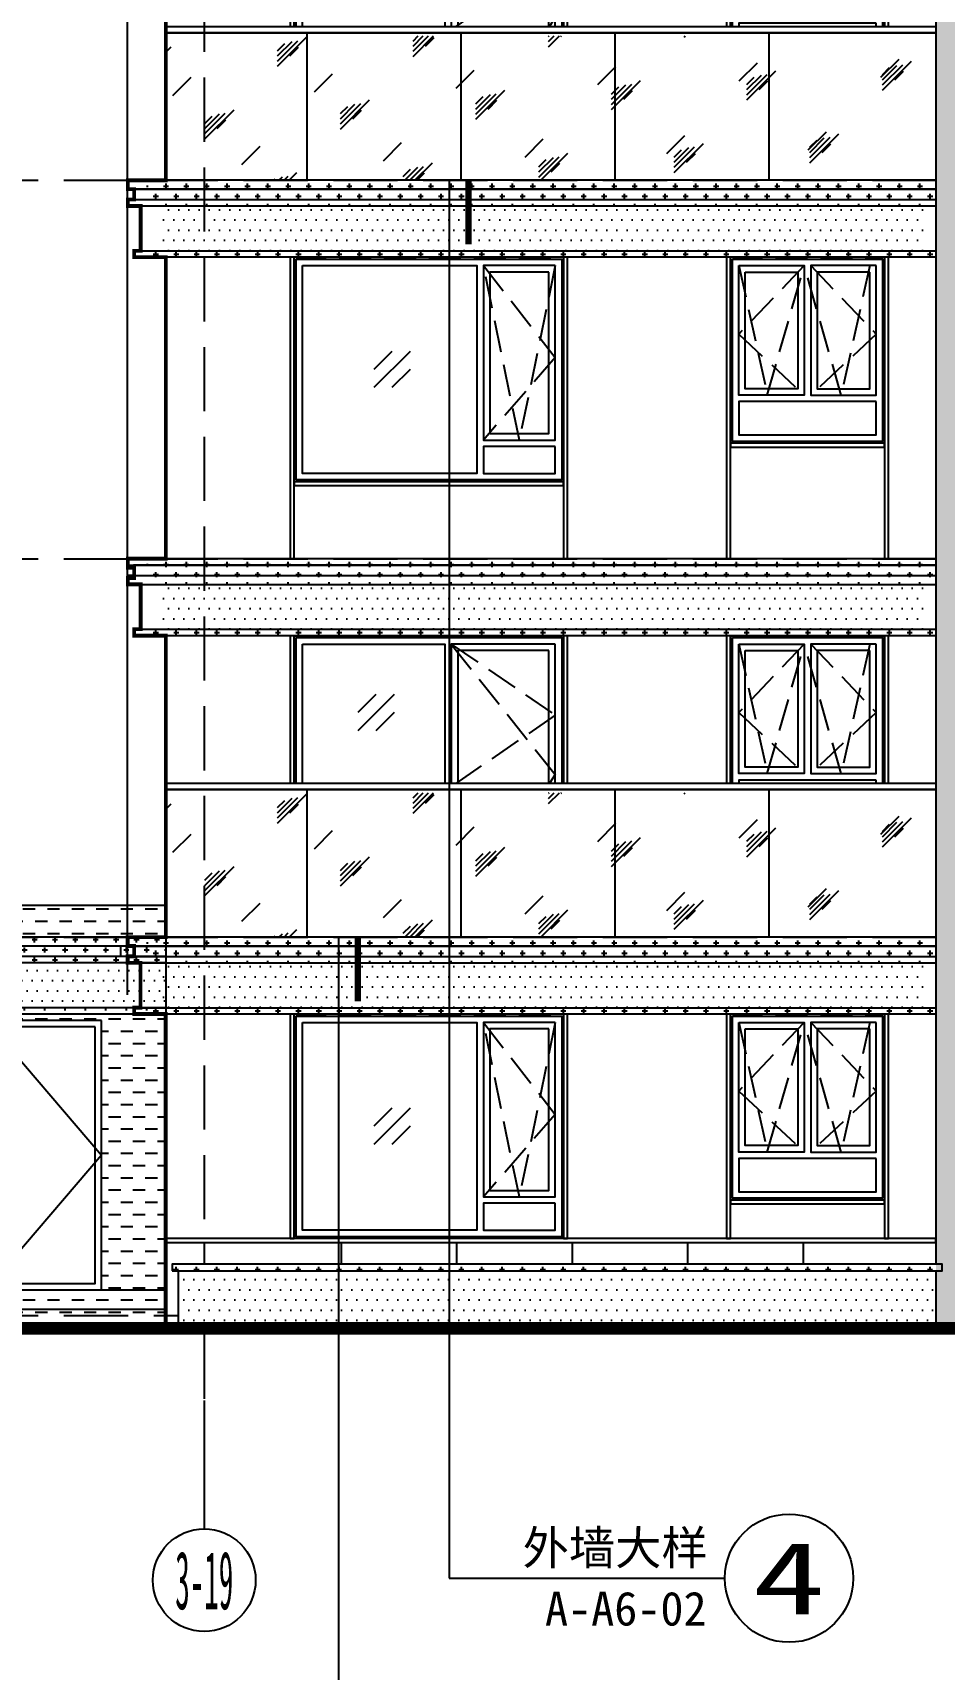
# Model space of a CAD drawing. Extents: x 646072 to 1012572, y -46617 to 16093.
# Drawn here: x 758552 to 765654, y -38309 to -25552 of the extents above; entities that cross this region are included whole.
import ezdxf
from ezdxf.enums import TextEntityAlignment as Align

# ---------------------------------------------------------------- set-up
doc = ezdxf.new("R2010")
doc.units = 0
doc.header["$LTSCALE"] = 1000
doc.header["$MEASUREMENT"] = 0
for name, pattern in [('3#楼-HZS$0$3#楼-HZS$0$__DASH', [0.35, 0.25, -0.1]), ('3#楼-HZS$0$3#楼-HZS$0$DASH', [0.35, 0.25, -0.1]), ('3#楼-HZS$0$DOTE', [2.42, 2, -0.2, 0.02, -0.2])]:
    doc.linetypes.add(name, pattern=pattern)
for name, color, linetype in [('3#楼-HZS$0$3#楼-HZS$0$00-立面灰色金属看线', 252, 'Continuous'), ('3#楼-HZS$0$3#楼-HZS$0$00-立面米色看线', 31, 'Continuous'), ('3#楼-HZS$0$3#楼-HZS$0$3#-轴号$0$A-ANNO-AXIS-CIRC', 3, 'Continuous'), ('3#楼-HZS$0$3#楼-HZS$0$3#-轴号$0$A-ANNO-AXIS-TEXT', 7, 'Continuous'), ('3#楼-HZS$0$3#楼-HZS$0$A-ANNO-SYMB', 3, 'Continuous'), ('3#楼-HZS$0$3#楼-HZS$0$A-DOOR', 51, 'Continuous'), ('3#楼-HZS$0$3#楼-HZS$0$A-LINE-浅灰色铝板幕墙-填充', 115, 'Continuous'), ('3#楼-HZS$0$3#楼-HZS$0$A-ROOF', 241, 'Continuous'), ('3#楼-HZS$0$3#楼-HZS$0$DOTE', 1, '3#楼-HZS$0$DOTE'), ('3#楼-HZS$0$3#楼-HZS$0$ELEV-WIND', 4, 'Continuous'), ('3#楼-HZS$0$3#楼-HZS$0$RAIL', 163, 'Continuous'), ('3#楼-HZS$0$3#楼-HZS$0$WINDOW', 4, 'Continuous'), ('3#楼-HZS$0$3#楼-HZS$0$填充-浅黄色铝板', 30, 'Continuous'), ('3#楼-HZS$0$3#楼-HZS$0$填充-深灰色涂料', 11, 'Continuous'), ('3#楼-HZS$0$3#楼-HZS$0$填充-玻璃', 150, 'Continuous'), ('3#楼-HZS$0$3#楼-HZS$0$轮廓', 255, 'Continuous'), ('3#楼-HZS$0$A-ANNO-INDX', 3, 'Continuous'), ('3#楼-HZS$0$A-ANNO-TEXT', 3, 'Continuous'), ('AXIS_TEXT', 7, 'Continuous')]:
    doc.layers.add(name, color=color, linetype=linetype)
doc.styles.add('3#楼-HZS$0$3#楼-HZS$0$3#-轴号$0$_TCH_AXIS', font='')
doc.styles.add('3#楼-HZS$0$_TCH_DIM', font='')
doc.styles.add('3#楼-HZS$0$_TCH_LABEL', font='')
doc.styles.add('COMPLEX', font='COMPLEX')
doc.styles.get('3#楼-HZS$0$3#楼-HZS$0$3#-轴号$0$_TCH_AXIS').set_extended_font_data('SimSun')
doc.styles.get('3#楼-HZS$0$_TCH_DIM').set_extended_font_data('SimSun')
doc.styles.get('3#楼-HZS$0$_TCH_LABEL').set_extended_font_data('SimSun')

# ---------------------------------------------------------------- blocks, each defined once
blk = doc.blocks.new('3#楼-HZS$0$3#楼-HZS$0$asfghs+jh')
at = {"layer": '3#楼-HZS$0$3#楼-HZS$0$00-立面米色看线', "color": 251}
blk.add_line((111326, -142205, 0), (111326, -162161, 0), dxfattribs=at)
blk = doc.blocks.new('3#楼-HZS$0$3#楼-HZS$0$jyhiuououpolip')
at = {"layer": '3#楼-HZS$0$3#楼-HZS$0$ELEV-WIND', "color": 8, "linetype": '3#楼-HZS$0$3#楼-HZS$0$__DASH'}
blk.add_lwpolyline([(28650, -97429), (30750, -97429), (30750, -99179), (28650, -99179)], close=True, dxfattribs=at)
at = {"layer": '3#楼-HZS$0$3#楼-HZS$0$ELEV-WIND'}
for points in [[(28665, -97444), (30735, -97444), (30735, -99164), (28665, -99164)], [(28715, -97494), (30075, -97494), (30075, -99114), (28715, -99114)], [(30685, -97494), (30125, -97494), (30125, -98854), (30685, -98854)], [(30635, -97544), (30175, -97544), (30175, -98804), (30635, -98804)], [(30685, -98904), (30125, -98904), (30125, -99114), (30685, -99114)]]:
    blk.add_lwpolyline(points, close=True, dxfattribs=at)
at = {"layer": '3#楼-HZS$0$3#楼-HZS$0$ELEV-WIND', "color": 8, "linetype": '3#楼-HZS$0$3#楼-HZS$0$DASH'}
for points in [[(30125, -97494), (30685, -98211), (30125, -98854)], [(30685, -97494), (30405, -98854), (30125, -97494)]]:
    blk.add_lwpolyline(points, dxfattribs=at)
blk = doc.blocks.new('3#楼-HZS$0$3#楼-HZS$0$ytrujuty')
at = {"layer": '3#楼-HZS$0$3#楼-HZS$0$ELEV-WIND', "color": 8, "linetype": '3#楼-HZS$0$3#楼-HZS$0$__DASH'}
blk.add_lwpolyline([(35150, -97429), (36350, -97429), (36350, -98879), (35150, -98879)], close=True, dxfattribs=at)
at = {"layer": '3#楼-HZS$0$3#楼-HZS$0$ELEV-WIND'}
for points in [[(35165, -97444), (36335, -97444), (36335, -98864), (35165, -98864)], [(35215, -97494), (35725, -97494), (35725, -98504), (35215, -98504)], [(35215, -97494), (35725, -97494), (35725, -98504), (35215, -98504)], [(35265, -97544), (35675, -97544), (35675, -98454), (35265, -98454)], [(36285, -97494), (35775, -97494), (35775, -98504), (36285, -98504)], [(36235, -97544), (35825, -97544), (35825, -98454), (36235, -98454)], [(36285, -98554), (35215, -98554), (35215, -98814), (36285, -98814)]]:
    blk.add_lwpolyline(points, close=True, dxfattribs=at)
at = {"layer": '3#楼-HZS$0$3#楼-HZS$0$ELEV-WIND', "color": 8, "linetype": '3#楼-HZS$0$3#楼-HZS$0$DASH'}
for points in [[(35725, -97494), (35215, -98029), (35725, -98504)], [(35215, -97494), (35437, -98504), (35725, -97494)], [(36235, -97494), (36013, -98504), (35725, -97494)], [(35775, -97494), (36285, -98029), (35775, -98504)]]:
    blk.add_lwpolyline(points, dxfattribs=at)
blk = doc.blocks.new('3#楼-HZS$0$3#楼-HZS$0$D+FG0J4+FG9KL0')
at = {"layer": '3#楼-HZS$0$3#楼-HZS$0$00-立面灰色金属看线', "elevation": 0}
blk.add_lwpolyline([(319465, 131486), (319465, 129136)], dxfattribs=at)
for points in [[(320435, 131486), (320435, 129136), (320465, 129136), (320465, 131486)], [(322565, 131486), (322565, 129136), (322595, 129136), (322595, 131486)], [(323835, 131486), (323835, 129136), (323865, 129136), (323865, 131486)], [(325065, 131486), (325065, 129136), (325095, 129136), (325095, 131486)], [(325065, 130036), (323865, 130036), (323865, 130006), (325065, 130006)], [(322565, 129736), (320465, 129736), (320465, 129706), (322565, 129706)]]:
    blk.add_lwpolyline(points, close=True, dxfattribs=at)
at = {"layer": '3#楼-HZS$0$3#楼-HZS$0$00-立面米色看线', "elevation": 0}
for points in [[(325465, 132086), (319165, 132086), (319165, 132016), (325465, 132016)], [(325465, 132086), (325465, 129136)], [(325465, 132016), (319215, 132016), (319215, 131936), (319165, 131936), (319165, 131886), (319265, 131886), (319265, 131536), (325465, 131536)], [(319215, 131936), (325465, 131936)], [(319265, 131886), (325465, 131886)], [(325465, 131486), (319215, 131486), (319215, 131536), (325465, 131536)]]:
    blk.add_lwpolyline(points, dxfattribs=at)
at = {"layer": '3#楼-HZS$0$3#楼-HZS$0$A-ANNO-SYMB'}
for name, p in [('3#楼-HZS$0$3#楼-HZS$0$jyhiuououpolip', (291815, 228915)), ('3#楼-HZS$0$3#楼-HZS$0$ytrujuty', (288715, 228915))]:
    blk.add_blockref(name, p, dxfattribs=at)
blk = doc.blocks.new('3#楼-HZS$0$3#楼-HZS$0$zdf+h+df6+ghfl8')
at = {"layer": '3#楼-HZS$0$3#楼-HZS$0$00-立面灰色金属看线', "elevation": 0}
blk.add_lwpolyline([(319465, 131486), (319465, 129136)], dxfattribs=at)
for points in [[(320435, 131486), (320435, 129736), (320465, 129736), (320465, 131486)], [(322565, 131486), (322565, 129736), (322595, 129736), (322595, 131486)], [(323835, 131486), (323835, 129736), (323865, 129736), (323865, 131486)], [(325065, 131486), (325065, 129736), (325095, 129736), (325095, 131486)], [(325065, 130036), (323865, 130036), (323865, 130006), (325065, 130006)], [(325465, 129736), (319465, 129736), (319465, 129706), (325465, 129706)]]:
    blk.add_lwpolyline(points, close=True, dxfattribs=at)
at = {"layer": '3#楼-HZS$0$3#楼-HZS$0$00-立面米色看线', "elevation": 0}
for points in [[(325465, 132086), (319165, 132086), (319165, 132016), (325465, 132016)], [(325465, 132086), (325465, 129136)], [(325465, 132016), (319215, 132016), (319215, 131936), (319165, 131936), (319165, 131886), (319265, 131886), (319265, 131536), (325465, 131536)], [(319215, 131936), (325465, 131936)], [(319265, 131886), (325465, 131886)], [(325465, 131486), (319215, 131486), (319215, 131536), (325465, 131536)]]:
    blk.add_lwpolyline(points, dxfattribs=at)
at = {"layer": '3#楼-HZS$0$3#楼-HZS$0$A-ANNO-SYMB'}
for name, p in [('3#楼-HZS$0$3#楼-HZS$0$jyhiuououpolip', (291815, 228915)), ('3#楼-HZS$0$3#楼-HZS$0$ytrujuty', (288715, 228915))]:
    blk.add_blockref(name, p, dxfattribs=at)
blk = doc.blocks.new('3#楼-HZS$0$3#楼-HZS$0$ASG1+DS9J40')
at = {"layer": '3#楼-HZS$0$3#楼-HZS$0$ELEV-WIND', "color": 8, "linetype": '3#楼-HZS$0$3#楼-HZS$0$__DASH'}
blk.add_lwpolyline([(28650, -97429), (30750, -97429), (30750, -99779), (28650, -99779)], close=True, dxfattribs=at)
at = {"layer": '3#楼-HZS$0$3#楼-HZS$0$ELEV-WIND'}
for points in [[(28665, -97444), (30735, -97444), (30735, -99764), (28665, -99764)], [(28715, -97494), (29825, -97494), (29825, -99714), (28715, -99714)], [(30685, -97494), (29875, -97494), (29875, -99764), (30685, -99764)], [(30635, -97544), (29925, -97544), (29925, -99714), (30635, -99714)]]:
    blk.add_lwpolyline(points, close=True, dxfattribs=at)
at = {"layer": '3#楼-HZS$0$3#楼-HZS$0$ELEV-WIND', "color": 8, "linetype": '3#楼-HZS$0$3#楼-HZS$0$DASH'}
for points in [[(29875, -97494), (30685, -98511), (29875, -99764)], [(29875, -97494), (30685, -98049), (29875, -98604)]]:
    blk.add_lwpolyline(points, dxfattribs=at)
blk = doc.blocks.new('3#楼-HZS$0$3#楼-HZS$0$AZSFG+5D04J')
blk.add_wipeout([(29450, -144061), (35450, -144061), (35450, -144111), (35450, -144111), (35450, -145261), (29450, -145261), (29450, -144111), (29450, -144111)]).dxf.layer = '3#楼-HZS$0$3#楼-HZS$0$A-ANNO-SYMB'
at = {"layer": '3#楼-HZS$0$3#楼-HZS$0$RAIL'}
blk.add_lwpolyline([(29450, -144061), (35450, -144061), (35450, -144111), (29450, -144111)], close=True, dxfattribs=at)
at = {"layer": '3#楼-HZS$0$3#楼-HZS$0$WINDOW'}
blk.add_lwpolyline([(29450, -144111), (35450, -144111), (35450, -145261), (29450, -145261)], close=True, dxfattribs=at)
at = {"layer": '3#楼-HZS$0$3#楼-HZS$0$WINDOW', "elevation": 0}
for points in [[(30550, -144111), (30550, -145261)], [(31750, -144111), (31750, -145261)]]:
    blk.add_lwpolyline(points, dxfattribs=at)
at = {"layer": '3#楼-HZS$0$3#楼-HZS$0$WINDOW'}
for points in [[(32950, -144111), (32950, -145261)], [(34150, -144111), (34150, -145261)], [(35450, -144111), (35450, -145261)]]:
    blk.add_lwpolyline(points, dxfattribs=at)
blk = doc.blocks.new('3#楼-HZS$0$3#楼-HZS$0$D+F9J4+GF9L0')
at = {"layer": '3#楼-HZS$0$3#楼-HZS$0$00-立面灰色金属看线', "elevation": 0}
blk.add_lwpolyline([(319465, 128536), (319465, 126186)], dxfattribs=at)
for points in [[(320435, 128536), (320435, 126186), (320465, 126186), (320465, 128536)], [(322565, 128536), (322565, 126186), (322595, 126186), (322595, 128536)], [(323835, 128536), (323835, 126186), (323865, 126186), (323865, 128536)], [(325065, 128536), (325065, 126186), (325095, 126186), (325095, 128536)], [(325065, 127086), (323865, 127086), (323865, 127056), (325065, 127056)], [(322565, 126786), (320465, 126786), (320465, 126756), (322565, 126756)]]:
    blk.add_lwpolyline(points, close=True, dxfattribs=at)
at = {"layer": '3#楼-HZS$0$3#楼-HZS$0$00-立面米色看线', "elevation": 0}
for points in [[(325465, 129136), (319165, 129136), (319165, 129086), (325465, 129086)], [(325465, 129136), (325465, 126186)], [(325465, 129086), (319215, 129086), (319215, 129006), (319165, 129006), (319165, 128936), (319265, 128936), (319265, 128586), (325465, 128586)], [(319215, 129006), (325465, 129006)], [(319265, 128936), (325465, 128936)], [(325465, 128536), (319215, 128536), (319215, 128586), (325465, 128586)]]:
    blk.add_lwpolyline(points, dxfattribs=at)
at = {"layer": '3#楼-HZS$0$3#楼-HZS$0$A-ANNO-SYMB'}
for name, p in [('3#楼-HZS$0$3#楼-HZS$0$ASG1+DS9J40', (291815, 225965, 0)), ('3#楼-HZS$0$3#楼-HZS$0$ytrujuty', (288715, 225965, 0))]:
    blk.add_blockref(name, p, dxfattribs=at)
blk.add_blockref('3#楼-HZS$0$3#楼-HZS$0$AZSFG+5D04J', (290015, 271447, 0), dxfattribs=at)
blk = doc.blocks.new('3#楼-HZS$0$3#楼-HZS$0$dfh+j504+gfj7l9+j740')
at = {"layer": '3#楼-HZS$0$3#楼-HZS$0$00-立面米色看线', "elevation": 0}
for points in [[(785684, -40100), (780534, -40100)], [(780534, -40170), (780534, -40100)], [(785684, -40170), (780534, -40170)], [(780584, -40250), (780584, -40170)], [(783784, -40170), (783784, -40100)], [(783834, -40250), (783834, -40170)], [(785334, -40250), (785334, -40170)], [(785384, -40170), (785384, -40100)], [(785684, -40250), (780534, -40250)], [(780534, -40250), (780534, -40300)], [(785684, -40300), (780534, -40300)], [(780634, -40300), (780634, -40650)], [(783784, -40300), (783784, -40250)], [(785384, -40300), (785384, -40250)], [(785684, -40650), (780584, -40650)], [(780584, -40700), (780584, -40650)], [(785684, -40700), (780584, -40700)]]:
    blk.add_lwpolyline(points, dxfattribs=at)
at = {"layer": '3#楼-HZS$0$3#楼-HZS$0$A-DOOR'}
for p, q in [((781734, -40750), (781734, -41950)), ((783984, -40750), (783984, -42850)), ((784284, -40750), (784284, -42850))]:
    blk.add_line(p, q, dxfattribs=at)
for points in [[(782484, -40750), (780984, -40750), (780984, -41950), (782484, -41950)], [(780984, -40750), (781734, -40750), (781734, -41950), (780984, -41950)], [(781034, -40800), (781684, -40800), (781684, -41900), (781034, -41900)], [(781734, -40750), (782484, -40750), (782484, -41950), (781734, -41950)], [(781784, -40800), (782434, -40800), (782434, -41900), (781784, -41900)], [(783784, -40750), (782784, -40750), (782784, -41950), (783784, -41950)], [(783734, -40800), (782834, -40800), (782834, -41900), (783734, -41900)], [(785184, -40750), (783984, -40750), (783984, -42850), (785184, -42850)], [(784284, -42850), (783984, -42850), (783984, -40750), (784284, -40750)], [(784234, -42800), (784034, -42800), (784034, -40800), (784234, -40800)], [(785184, -40750), (784284, -40750), (784284, -42850), (785184, -42850)], [(785134, -40800), (784334, -40800), (784334, -42800), (785134, -42800)]]:
    blk.add_lwpolyline(points, close=True, dxfattribs=at)
at = {"layer": '3#楼-HZS$0$3#楼-HZS$0$A-ROOF'}
for p, q in [((780684, -39850), (780684, -40100)), ((780684, -39850), (785684, -39850)), ((785684, -39850), (785684, -43150)), ((780684, -40700), (780684, -43150)), ((782484, -42850), (785684, -42850)), ((782484, -43000), (785684, -43000)), ((780684, -43150), (785684, -43150))]:
    blk.add_line(p, q, dxfattribs=at)
for points in [[(781734, -40750), (780984, -41350), (781734, -41950)], [(781734, -40750), (782484, -41350), (781734, -41950)], [(783784, -40750), (782784, -41350), (783784, -41950)], [(784284, -40750), (783984, -41800), (784284, -42850)], [(784284, -40750), (785184, -41800), (784284, -42850)], [(782484, -42850), (782484, -43150)]]:
    blk.add_lwpolyline(points, dxfattribs=at)
blk = doc.blocks.new('3#楼-HZS$0$3#楼-HZS$0$asfg+10j+4')
at = {"layer": '3#楼-HZS$0$3#楼-HZS$0$A-LINE-浅灰色铝板幕墙-填充'}
h = blk.add_hatch(dxfattribs=at)
h.set_pattern_fill('DOTS', color=256, scale=50)
h.set_pattern_definition([(0, (0, 0), (39.6875, 79.375), [0, -79.375])])
h.paths.add_polyline_path([(762156, -35503), (767206, -35503), (767206, -35153), (762156, -35153)])
at = {"layer": '3#楼-HZS$0$3#楼-HZS$0$填充-浅黄色铝板'}
h = blk.add_hatch(dxfattribs=at)
h.set_pattern_fill('CROSS', color=30, scale=50)
h.set_pattern_definition([(0, (0, 0), (79.375, 79.375), [39.6875, -119.0625]), (90, (19.84, -19.84), (-79.375, 79.375), [39.6875, -119.0625])])
h.paths.add_polyline_path([(767306, -35153), (767306, -35103), (767256, -35103), (767256, -35023), (767306, -35023), (767306, -34953), (762156, -34953), (762156, -35153)])
h = blk.add_hatch(dxfattribs=at)
h.set_pattern_fill('CROSS', color=30, scale=50)
h.set_pattern_definition([(0, (0, 25), (79.375, 79.375), [39.6875, -119.0625]), (90, (19.84, 5.16), (-79.375, 79.375), [39.6875, -119.0625])])
h.paths.add_polyline_path([(762156, -35553), (767256, -35553), (767256, -35503), (762156, -35503)])
at = {"layer": '3#楼-HZS$0$3#楼-HZS$0$填充-深灰色涂料'}
h = blk.add_hatch(dxfattribs=at)
h.set_pattern_fill('DASH', color=11, scale=100)
h.set_pattern_definition([(0, (0, 0), (95.25, 95.25), [95.25, -95.25])])
h.paths.add_polyline_path([(767156, -34703), (762156, -34703), (762156, -34953), (767156, -34953)])
h.paths.add_polyline_path([(767156, -38003), (762156, -38003), (762156, -35553), (767156, -35553)])
h.paths.add_polyline_path([(765356, -35603), (766856, -35603), (766856, -36803), (765356, -36803)], flags=16)
h.paths.add_polyline_path([(764056, -36803), (765056, -36803), (765056, -35603), (764056, -35603)], flags=16)
h.paths.add_polyline_path([(762656, -35603), (763856, -35603), (763856, -37703), (762656, -37703)], flags=16)
blk = doc.blocks.new('3#楼-HZS$0$3#楼-HZS$0$D+F904HK9H')
at = {"layer": '3#楼-HZS$0$3#楼-HZS$0$轮廓', "const_width": 30, "elevation": 0}
blk.add_lwpolyline([(784204, -26703), (784204, -29053), (783908, -29053), (783908, -29123), (783958, -29123), (783958, -29203), (783908, -29203), (783908, -29253), (784008, -29253), (784008, -29603), (783958, -29603), (783958, -29653), (784204, -29653), (784204, -32003), (783908, -32003), (783908, -32073), (783958, -32073), (783958, -32153), (783908, -32153), (783908, -32203), (784008, -32203), (784008, -32553), (783958, -32553), (783958, -32603), (784204, -32603), (784204, -34953), (783907, -34953), (783907, -35023), (783957, -35023), (783957, -35103), (783907, -35103), (783907, -35153), (784007, -35153), (784007, -35503), (783957, -35503), (783957, -35553), (784203, -35553), (784203, -38003)], dxfattribs=at)
blk = doc.blocks.new('3#楼-HZS$0$3#楼-HZS$0$as+dg04d+s0hj')
for points in [[(27825, -89693), (27824, -89863), (27574, -89863), (27574, -89913), (27624, -89913), (27624, -90363), (33524, -90363), (33524, -89913), (33574, -89913), (33574, -89863), (33525, -89863), (33525, -89693)], [(34624, -89863), (33925, -89863), (33874, -89863), (33874, -89913), (33924, -89913), (33924, -90363), (36075, -90363), (36075, -89863)]]:
    blk.add_wipeout(points).translate(0, 0, 0)
at = {"layer": '3#楼-HZS$0$3#楼-HZS$0$00-立面米色看线'}
for points in [[(33874, -89913), (36074, -89913), (36074, -89863), (33874, -89863)], [(36074, -90363), (36074, -89913), (33924, -89913), (33924, -90363)]]:
    blk.add_lwpolyline(points, close=True, dxfattribs=at)
blk.add_wipeout([(27825, -89693), (27825, -89863), (33525, -89863), (33525, -89693)]).translate(0, 0, 0)
at = {"layer": '3#楼-HZS$0$3#楼-HZS$0$00-立面米色看线', "color": 4, "elevation": 0}
blk.add_lwpolyline([(27825, -89693), (33524, -89693), (33524, -89863), (27825, -89863)], close=True, dxfattribs=at)
for points in [[(28890, -89693), (28890, -89863)], [(29790, -89693), (29790, -89863)], [(30690, -89693), (30690, -89863)], [(31590, -89693), (31590, -89863)], [(32490, -89693), (32490, -89863)]]:
    blk.add_lwpolyline(points, dxfattribs=at)
at = {"layer": '3#楼-HZS$0$3#楼-HZS$0$00-立面米色看线', "elevation": 0}
for points in [[(27574, -89913), (33574, -89913), (33574, -89863), (27574, -89863)], [(27624, -90363), (27624, -89913), (33524, -89913), (33524, -90363)]]:
    blk.add_lwpolyline(points, close=True, dxfattribs=at)
blk = doc.blocks.new('3#楼-HZS$0$3#楼-HZS$0$d+fgj4+fghk7+9')
at = {"color": 8, "elevation": 0}
for points in [[(785965, -30387), (785824, -30528)], [(786107, -30387), (785824, -30669)], [(786107, -30528), (785965, -30669)], [(785840, -33062), (785699, -33203)], [(785982, -33062), (785699, -33344)], [(785982, -33203), (785840, -33344)], [(785965, -36287), (785824, -36428)], [(786107, -36287), (785824, -36569)], [(786107, -36428), (785965, -36569)]]:
    blk.add_lwpolyline(points, dxfattribs=at)
blk = doc.blocks.new('3#楼-HZS$0$3#楼-HZS$0$+d9f0j4+9gf7k0')
at = {"layer": '3#楼-HZS$0$3#楼-HZS$0$A-LINE-浅灰色铝板幕墙-填充'}
h = blk.add_hatch(dxfattribs=at)
h.set_pattern_fill('DOTS', color=256, scale=50)
h.set_pattern_definition([(0, (245300.04, -68444.77), (39.6875, 79.375), [0, -79.375])])
h.paths.add_polyline_path([(806368, 44822), (812318, 44822), (812318, 45172), (806368, 45172)])
h = blk.add_hatch(dxfattribs=at)
h.set_pattern_fill('DOTS', color=256, scale=50)
h.set_pattern_definition([(0, (245300.04, -71394.77), (39.6875, 79.375), [0, -79.375])])
h.paths.add_polyline_path([(806368, 41872), (812318, 41872), (812318, 42222), (806368, 42222)])
h = blk.add_hatch(dxfattribs=at)
h.set_pattern_fill('DOTS', color=256, scale=50)
h.set_pattern_definition([(0, (245300.04, -74344.77), (39.6875, 79.375), [0, -79.375])])
h.paths.add_polyline_path([(806368, 38922), (812318, 38922), (812318, 39272), (806368, 39272)])
h = blk.add_hatch(dxfattribs=at)
h.set_pattern_fill('DOTS', color=256, scale=50)
h.set_pattern_definition([(0, (14714.645, 74424.985), (39.6875, 79.375), [0, -79.375])])
h.paths.add_polyline_path([(806518, 36472), (812418, 36472), (812418, 36872), (806518, 36872)])
at = {"layer": '3#楼-HZS$0$3#楼-HZS$0$填充-浅黄色铝板'}
h = blk.add_hatch(dxfattribs=at)
h.set_pattern_fill('CROSS', color=256, scale=50)
h.set_pattern_definition([(0, (247800.04, -92311.286), (79.375, 79.375), [39.6875, -119.0625]), (90, (247819.88, -92331.13), (-79.375, 79.375), [39.6875, -119.0625])])
h.paths.add_polyline_path([(812418, 64222), (812818, 64222), (812818, 36472), (812418, 36472)])
h = blk.add_hatch(dxfattribs=at)
h.set_pattern_fill('CROSS', color=256, scale=50)
h.set_pattern_definition([(0, (245300.04, -110011.286), (79.375, 79.375), [39.6875, -119.0625]), (90, (245319.88, -110031.13), (-79.375, 79.375), [39.6875, -119.0625])])
h.paths.add_polyline_path([(806268, 45172), (812418, 45172), (812418, 45372), (806268, 45372), (806268, 45302), (806318, 45302), (806318, 45222), (806268, 45222)])
h = blk.add_hatch(dxfattribs=at)
h.set_pattern_fill('CROSS', color=256, scale=50)
h.set_pattern_definition([(0, (245300.04, -109986.286), (79.375, 79.375), [39.6875, -119.0625]), (90, (245319.88, -110006.13), (-79.375, 79.375), [39.6875, -119.0625])])
h.paths.add_polyline_path([(806318, 44772), (812418, 44772), (812418, 44822), (806318, 44822)])
h = blk.add_hatch(dxfattribs=at)
h.set_pattern_fill('CROSS', color=256, scale=50)
h.set_pattern_definition([(0, (245300.04, -112961.286), (79.375, 79.375), [39.6875, -119.0625]), (90, (245319.88, -112981.13), (-79.375, 79.375), [39.6875, -119.0625])])
h.paths.add_polyline_path([(806268, 42222), (812418, 42222), (812418, 42422), (806268, 42422), (806268, 42352), (806318, 42352), (806318, 42272), (806268, 42272)])
h = blk.add_hatch(dxfattribs=at)
h.set_pattern_fill('CROSS', color=256, scale=50)
h.set_pattern_definition([(0, (245300.04, -112936.286), (79.375, 79.375), [39.6875, -119.0625]), (90, (245319.88, -112956.13), (-79.375, 79.375), [39.6875, -119.0625])])
h.paths.add_polyline_path([(806318, 41822), (812418, 41822), (812418, 41872), (806318, 41872)])
h = blk.add_hatch(dxfattribs=at)
h.set_pattern_fill('CROSS', color=256, scale=50)
h.set_pattern_definition([(0, (245300.04, -115911.286), (79.375, 79.375), [39.6875, -119.0625]), (90, (245319.88, -115931.13), (-79.375, 79.375), [39.6875, -119.0625])])
h.paths.add_polyline_path([(806268, 39272), (812418, 39272), (812418, 39472), (806268, 39472), (806268, 39402), (806318, 39402), (806318, 39322), (806268, 39322)])
h = blk.add_hatch(dxfattribs=at)
h.set_pattern_fill('CROSS', color=256, scale=50)
h.set_pattern_definition([(0, (245300.04, -115886.286), (79.375, 79.375), [39.6875, -119.0625]), (90, (245319.88, -115906.13), (-79.375, 79.375), [39.6875, -119.0625])])
h.paths.add_polyline_path([(806318, 38872), (812418, 38872), (812418, 38922), (806318, 38922)])
h = blk.add_hatch(dxfattribs=at)
h.set_pattern_fill('CROSS', color=256, scale=50)
h.set_pattern_definition([(0, (14714.645, 74424.985), (79.375, 79.375), [39.6875, -119.0625]), (90, (14734.49, 74405.14), (-79.375, 79.375), [39.6875, -119.0625])])
h.paths.add_polyline_path([(806468, 36922), (812468, 36922), (812468, 36872), (806468, 36872)])
at = {"layer": '3#楼-HZS$0$3#楼-HZS$0$填充-玻璃'}
h = blk.add_hatch(dxfattribs=at)
h.set_pattern_fill('玻璃1', color=256, scale=100)
h.set_pattern_definition([(45, (518868.4, -85127), (-489.8836, 489.8836), [224, -576]), (45, (518964.4, -85087), (-489.8836, 489.8836), [96, -704]), (45, (518868.4, -85087), (-489.8836, 489.8836), [160, -640]), (45, (518916.4, -85127), (537.4012, -537.4012), [200, -600]), (45, (518868.4, -85167), (-489.8836, 489.8836), [320, -480]), (45, (518868.4, -85047), (-489.8836, 489.8836), [80, -720])])
h.paths.add_polyline_path([(806418, 46497), (812318, 46497), (812318, 45372), (806418, 45372)])
h = blk.add_hatch(dxfattribs=at)
h.set_pattern_fill('玻璃1', color=256, scale=100)
h.set_pattern_definition([(45, (518868.4, -91027), (-489.8836, 489.8836), [224, -576]), (45, (518964.4, -90987), (-489.8836, 489.8836), [96, -704]), (45, (518868.4, -90987), (-489.8836, 489.8836), [160, -640]), (45, (518916.4, -91027), (537.4012, -537.4012), [200, -600]), (45, (518868.4, -91067), (-489.8836, 489.8836), [320, -480]), (45, (518868.4, -90947), (-489.8836, 489.8836), [80, -720])])
h.paths.add_polyline_path([(806418, 40597), (812318, 40597), (812318, 39472), (806418, 39472)])
blk = doc.blocks.new('_AXISO')
blk.add_circle((0, 0), 0.5)
at = {"layer": 'AXIS_TEXT', "style": 'COMPLEX', "width": 1.041667}
blk.add_attdef('A', text='', height=0.56, dxfattribs=at).set_placement((-0.25, -0.28), (0.25, -0.28), align=Align.FIT)

msp = doc.modelspace()

# ---------------------------------------------------------------- linework, layer by layer
at = {"layer": '3#楼-HZS$0$3#楼-HZS$0$3#-轴号$0$A-ANNO-AXIS-CIRC'}
msp.add_line((759888.5, -36215.3), (759888.5, -37215.3), dxfattribs=at)
at = {"layer": '3#楼-HZS$0$3#楼-HZS$0$DOTE', "linetype": '3#楼-HZS$0$3#楼-HZS$0$__DASH', "ltscale": 2}
for p, q in [((746894.8, -26701.8), (812394.8, -26701.8)), ((746894.8, -29651.8), (812394.8, -29651.8)), ((746894.8, -32601.8), (812394.8, -32601.8)), ((746894.8, -35551.8), (812394.8, -35551.8))]:
    msp.add_line(p, q, dxfattribs=at)
at = {"layer": '3#楼-HZS$0$A-ANNO-INDX', "color": 1}
msp.add_line((761796.6, -37599.2), (763944.6, -37599.2), dxfattribs=at)
msp.add_circle((764444.6, -37599.2), 500, dxfattribs=at)

# ---------------------------------------------------------------- block references
for name, p in [('3#楼-HZS$0$3#楼-HZS$0$D+FG0J4+FG9KL0', (440123.2, -158788.1, 0)), ('3#楼-HZS$0$3#楼-HZS$0$zdf+h+df6+ghfl8', (440123.2, -164688.1, 0))]:
    msp.add_blockref(name, p)
at = {"layer": '3#楼-HZS$0$3#楼-HZS$0$3#-轴号$0$A-ANNO-AXIS-CIRC'}
ref = msp.add_blockref('_AXISO', (759888.5, -37615.3), dxfattribs=dict(at, xscale=800, yscale=800, zscale=800))
ref.add_attrib('A', '3-19', dxfattribs={"layer": '3#楼-HZS$0$3#楼-HZS$0$3#-轴号$0$A-ANNO-AXIS-TEXT', "height": 452.55, "style": '3#楼-HZS$0$3#楼-HZS$0$3#-轴号$0$_TCH_AXIS', "width": 0.349609}).set_placement((759662.2, -37841.6), (760114.7, -37841.6), align=Align.FIT)
at = {"layer": '3#楼-HZS$0$3#楼-HZS$0$A-ANNO-SYMB', "xscale": -1}
msp.add_blockref('3#楼-HZS$0$3#楼-HZS$0$asfghs+jh', (870614, 129109.3, 0), dxfattribs=at)

# ---------------------------------------------------------------- texts
at = {"layer": '3#楼-HZS$0$A-ANNO-TEXT', "color": 7, "style": '3#楼-HZS$0$_TCH_DIM'}
for s, p in [('外墙大样', (762368.7, -37494.2)), ('A-A6-02', (762542.9, -37968.5))]:
    msp.add_text(s, height=264.35, dxfattribs=at).set_placement(p)
at = {"layer": '3#楼-HZS$0$A-ANNO-TEXT', "color": 7, "style": '3#楼-HZS$0$_TCH_LABEL', "width": 1.398438}
msp.add_text('4', height=565.7, dxfattribs=at).set_placement((764161.7, -37882), (764727.4, -37882), align=Align.FIT)

# ---------------------------------------------------------------- next in the draw order: block references
for p in [(440123.2, -152888.1, 0), (440123.2, -158788.1, 0)]:
    msp.add_blockref('3#楼-HZS$0$3#楼-HZS$0$D+F9J4+GF9L0', p)

# ---------------------------------------------------------------- next in the draw order: linework, layer by layer
at = {"layer": '3#楼-HZS$0$3#楼-HZS$0$DOTE', "linetype": '3#楼-HZS$0$3#楼-HZS$0$__DASH', "ltscale": 2}
msp.add_line((759888.5, -2101.8), (759888.5, -37215.3), dxfattribs=at)
at = {"layer": '3#楼-HZS$0$A-ANNO-INDX', "color": 1, "const_width": 50}
for points in [[(761946.6, -26701.8), (761946.6, -27201.8)], [(761085.2, -32601.8), (761085.2, -33101.8)]]:
    msp.add_lwpolyline(points, dxfattribs=at)

# ---------------------------------------------------------------- next in the draw order: block references
for name, p in [('3#楼-HZS$0$3#楼-HZS$0$D+F904HK9H', (-24615.2, 2351.2, 0)), ('3#楼-HZS$0$3#楼-HZS$0$d+fgj4+fghk7+9', (-24615.2, 2351.2, 0)), ('3#楼-HZS$0$3#楼-HZS$0$dfh+j504+gfj7l9+j740', (-26095.7, 7498.1, 0))]:
    msp.add_blockref(name, p)
at = {"xscale": -1}
msp.add_blockref('3#楼-HZS$0$3#楼-HZS$0$asfg+10j+4', (1521744.4, 2351.2, 0), dxfattribs=at)

# ---------------------------------------------------------------- next in the draw order: block references
at = {"layer": '3#楼-HZS$0$3#楼-HZS$0$A-ANNO-SYMB'}
msp.add_blockref('3#楼-HZS$0$3#楼-HZS$0$as+dg04d+s0hj', (732064.1, 54710.9, 0), dxfattribs=at)

# ---------------------------------------------------------------- next in the draw order: linework, layer by layer
at = {"const_width": 100, "elevation": 0}
msp.add_lwpolyline([(754549.3, -35651.8), (803954.3, -35651.8)], dxfattribs=at)
at = {"layer": '3#楼-HZS$0$A-ANNO-INDX', "color": 1}
for p, q in [((761796.6, -26701.8), (761796.6, -37599.2)), ((760935.2, -32601.8), (760935.2, -39303.6))]:
    msp.add_line(p, q, dxfattribs=at)

# ---------------------------------------------------------------- next in the draw order: block references
msp.add_blockref('3#楼-HZS$0$3#楼-HZS$0$+d9f0j4+9gf7k0', (-46829.8, -72073.8, 0))

doc.saveas('drawing.dxf')
